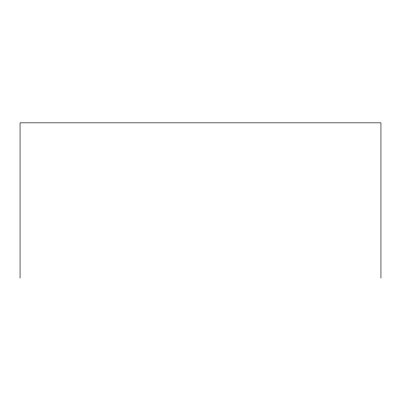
<?xml version="1.0" encoding="UTF-8"?>
<svg xmlns="http://www.w3.org/2000/svg" width="401" height="401" viewBox="0 0 401 401"><rect width="100%" height="100%" fill="white"/><g stroke="black" fill="none" stroke-linecap="round" stroke-linejoin="round"><path stroke-width="0.6" d="M380.95 278.149L380.95 122.851L20.05 122.851L20.05 278.149"/></g></svg>
